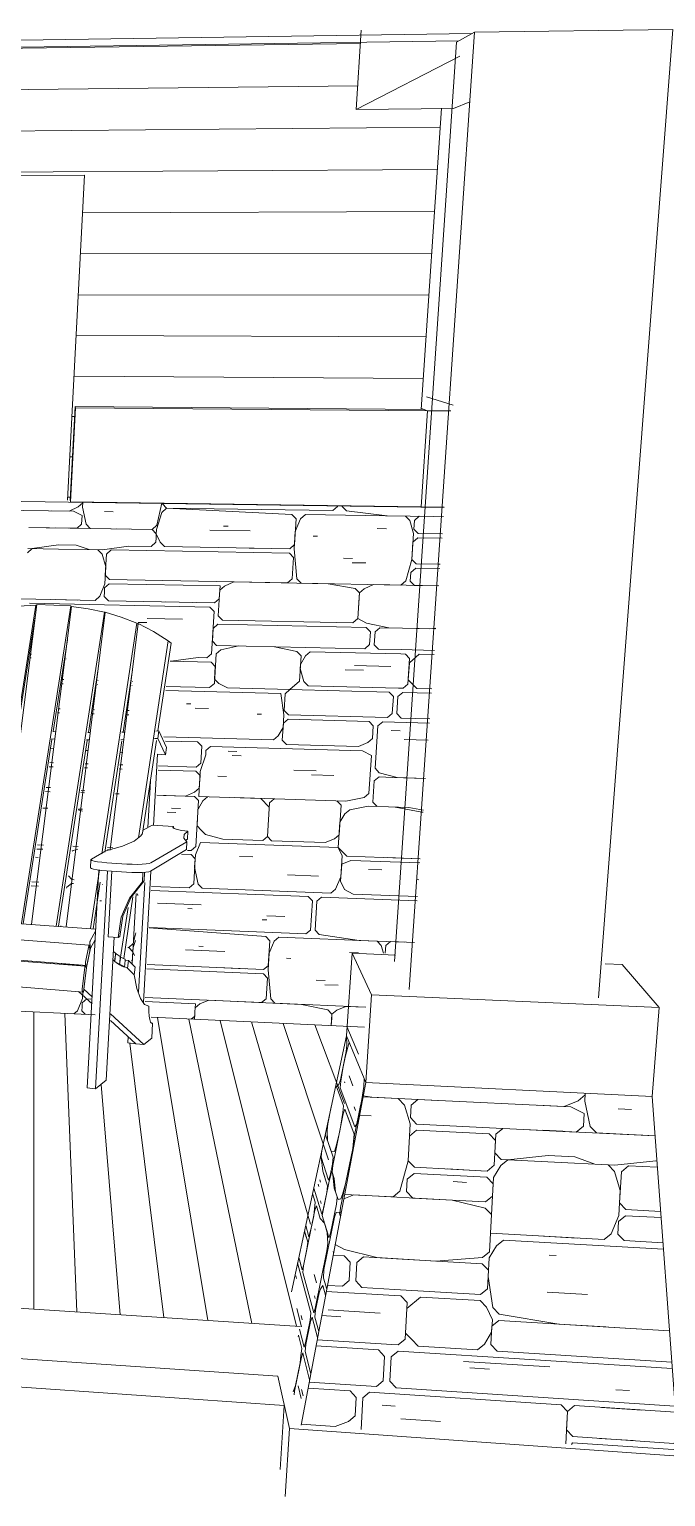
# Model space of a CAD drawing. Header units: inches. Extents: x 490.8 to 498.2, y -67.1 to -6.9.
# Drawn here: x 491.7914 to 491.9777, y -7.7106 to -7.2807 of the extents above; entities that cross this region are included whole.
import ezdxf

# ---------------------------------------------------------------- set-up
doc = ezdxf.new("R2010")
doc.units = ezdxf.units.IN
doc.header["$MEASUREMENT"] = 0
for name, color, linetype, lineweight in [('A-FLOR', 192, 'Continuous', 13), ('A-FLOR-PATT', 8, 'Continuous', 13), ('A-GLAZ', 151, 'Continuous', 13), ('A-WALL', 113, 'Continuous', 13), ('A-WALL-PATT', 111, 'Continuous', 13), ('I-FURN', 30, 'Continuous', 9), ('L-SITE-WALL', 31, 'Continuous', 13), ('Q-CASE', 31, 'Continuous', 9), ('S-FNDN', 32, 'Continuous', 13)]:
    doc.layers.add(name, color=color, linetype=linetype, lineweight=lineweight)

# ---------------------------------------------------------------- blocks, each defined once
blk = doc.blocks.new('FP_3-Entry')
at = {"layer": 'A-WALL-PATT', "lineweight": 9}
for p, q in [((491.80305, -7.42184), (491.80569, -7.42064)), ((491.80704, -7.41941), (491.80569, -7.42064)), ((491.80705, -7.41924), (491.80698, -7.42066)), ((491.80698, -7.42066), (491.808, -7.42565)), ((491.80705, -7.41924), (491.80704, -7.41941)), ((491.83018, -7.41957), (491.82871, -7.42597)), ((491.83036, -7.41974), (491.83037, -7.41957)), ((491.83159, -7.42101), (491.83036, -7.41974)), ((491.88168, -7.42048), (491.88027, -7.42172)), ((491.88169, -7.4203), (491.88168, -7.42048)), ((491.88302, -7.42032), (491.88301, -7.42049)), ((491.88301, -7.42049), (491.88426, -7.42178)), ((491.77492, -7.42143), (491.80434, -7.42186)), ((491.79791, -7.42177), (491.80305, -7.42184)), ((491.80434, -7.42186), (491.80685, -7.42314)), ((491.80685, -7.42314), (491.80671, -7.42563)), ((491.81336, -7.422), (491.81595, -7.42203)), ((491.83022, -7.42225), (491.82864, -7.42722)), ((491.83022, -7.42225), (491.83159, -7.42101)), ((491.83159, -7.42101), (491.88027, -7.42172)), ((491.86826, -7.42281), (491.83159, -7.42101)), ((491.86826, -7.42281), (491.8695, -7.42409)), ((491.86904, -7.43164), (491.8695, -7.42409)), ((491.87083, -7.42411), (491.86927, -7.42786)), ((491.87083, -7.42411), (491.87223, -7.42287)), ((491.90155, -7.4233), (491.87223, -7.42287)), ((491.88426, -7.42178), (491.89619, -7.42322)), ((491.89619, -7.42322), (491.90961, -7.42342)), ((491.90155, -7.4233), (491.90281, -7.42459)), ((491.90389, -7.42841), (491.90281, -7.42459)), ((491.90398, -7.42715), (491.90415, -7.42461)), ((491.90415, -7.42461), (491.90558, -7.42336)), ((491.90558, -7.42336), (491.91269, -7.42346)), ((491.82734, -7.4272), (491.79125, -7.42663)), ((491.80536, -7.42685), (491.79637, -7.42671)), ((491.79894, -7.42675), (491.80279, -7.42681)), ((491.80671, -7.42563), (491.80536, -7.42685)), ((491.808, -7.42565), (491.80922, -7.42691)), ((491.80922, -7.42691), (491.82734, -7.4272)), ((491.81697, -7.42704), (491.82085, -7.4271)), ((491.82734, -7.4272), (491.82871, -7.42597)), ((491.82857, -7.42847), (491.82734, -7.4272)), ((491.8285, -7.42972), (491.82857, -7.42847)), ((491.82864, -7.42722), (491.82857, -7.42847)), ((491.82857, -7.42847), (491.82973, -7.43098)), ((491.84428, -7.42747), (491.85609, -7.42766)), ((491.84828, -7.42628), (491.8496, -7.4263)), ((491.86927, -7.42786), (491.86896, -7.43289)), ((491.87448, -7.42921), (491.87581, -7.42923)), ((491.89327, -7.42698), (491.89594, -7.42702)), ((491.90338, -7.43601), (491.90389, -7.42841)), ((491.90398, -7.42715), (491.90523, -7.42843)), ((491.90523, -7.42843), (491.91234, -7.42855)), ((491.79088, -7.43405), (491.79222, -7.43284)), ((491.79094, -7.43281), (491.7999, -7.43297)), ((491.79222, -7.43284), (491.79996, -7.43173)), ((491.81276, -7.43319), (491.7999, -7.43297)), ((491.79996, -7.43173), (491.8051, -7.43182)), ((491.8051, -7.43182), (491.80889, -7.43312)), ((491.80889, -7.43312), (491.81147, -7.43317)), ((491.81147, -7.43317), (491.81269, -7.43443)), ((491.82058, -7.43208), (491.81276, -7.43319)), ((491.81398, -7.43445), (491.81534, -7.43323)), ((491.81534, -7.43323), (491.86756, -7.43413)), ((491.82706, -7.43219), (491.82058, -7.43208)), ((491.82843, -7.43096), (491.82706, -7.43219)), ((491.8285, -7.42972), (491.82843, -7.43096)), ((491.82973, -7.43098), (491.83096, -7.43225)), ((491.83096, -7.43225), (491.86764, -7.43287)), ((491.85578, -7.43267), (491.86236, -7.43278)), ((491.86904, -7.43164), (491.86764, -7.43287)), ((491.86896, -7.43289), (491.86973, -7.4417)), ((491.90372, -7.43095), (491.90338, -7.43601)), ((491.90372, -7.43095), (491.90515, -7.4297)), ((491.91225, -7.42982), (491.90515, -7.4297)), ((491.81269, -7.43443), (491.81378, -7.43817)), ((491.81398, -7.43445), (491.81365, -7.44065)), ((491.86756, -7.43413), (491.8688, -7.43541)), ((491.86841, -7.44168), (491.8688, -7.43541)), ((491.88337, -7.43566), (491.88603, -7.43571)), ((491.88595, -7.43697), (491.88994, -7.43704)), ((491.90162, -7.4423), (491.90338, -7.43601)), ((491.90338, -7.43601), (491.90464, -7.4373)), ((491.90464, -7.4373), (491.91173, -7.43742)), ((491.91135, -7.43742), (491.91173, -7.43742)), ((491.81378, -7.43817), (491.81352, -7.44313)), ((491.81365, -7.44065), (491.81487, -7.44192)), ((491.81487, -7.44192), (491.86702, -7.44291)), ((491.86841, -7.44168), (491.86702, -7.44291)), ((491.86973, -7.4417), (491.87097, -7.44298)), ((491.90313, -7.4398), (491.90296, -7.44233)), ((491.90313, -7.4398), (491.90455, -7.43856)), ((491.90455, -7.43856), (491.91165, -7.43869)), ((491.81352, -7.44313), (491.81203, -7.44682)), ((491.81338, -7.44561), (491.81332, -7.44684)), ((491.81338, -7.44561), (491.81345, -7.44437)), ((491.81345, -7.44437), (491.8148, -7.44315)), ((491.8148, -7.44315), (491.84725, -7.44378)), ((491.84711, -7.44627), (491.84674, -7.4525)), ((491.84703, -7.44752), (491.84711, -7.44627)), ((491.84725, -7.44378), (491.84711, -7.44627)), ((491.84711, -7.44627), (491.84718, -7.44503)), ((491.84718, -7.44503), (491.84856, -7.44381)), ((491.84856, -7.44381), (491.85125, -7.44261)), ((491.85125, -7.44261), (491.87891, -7.44313)), ((491.87097, -7.44298), (491.9002, -7.44354)), ((491.87891, -7.44313), (491.88679, -7.44454)), ((491.88679, -7.44454), (491.88804, -7.44583)), ((491.88804, -7.44583), (491.88755, -7.45336)), ((491.88804, -7.44583), (491.88796, -7.44708)), ((491.88945, -7.44459), (491.88804, -7.44583)), ((491.88945, -7.44459), (491.89219, -7.44339)), ((491.89219, -7.44339), (491.9113, -7.44375)), ((491.90162, -7.4423), (491.9002, -7.44354)), ((491.90296, -7.44233), (491.90421, -7.44361)), ((491.90421, -7.44361), (491.9113, -7.44375)), ((491.78892, -7.44758), (491.81068, -7.44803)), ((491.84428, -7.44996), (491.7914, -7.44887)), ((491.79913, -7.44779), (491.80554, -7.44792)), ((491.81068, -7.44803), (491.81203, -7.44682)), ((491.81332, -7.44684), (491.81454, -7.4481)), ((491.81454, -7.4481), (491.84565, -7.44874)), ((491.83134, -7.44845), (491.83914, -7.4486)), ((491.84428, -7.44996), (491.84551, -7.45123)), ((491.84703, -7.44752), (491.84565, -7.44874)), ((491.88755, -7.45336), (491.88796, -7.44708)), ((491.82323, -7.45448), (491.82581, -7.45453)), ((491.82588, -7.4533), (491.83625, -7.45352)), ((491.84551, -7.45123), (491.84478, -7.46364)), ((491.84659, -7.45498), (491.84522, -7.4562)), ((491.84659, -7.45498), (491.89004, -7.45592)), ((491.84674, -7.4525), (491.84797, -7.45377)), ((491.84797, -7.45377), (491.88614, -7.45458)), ((491.88614, -7.45458), (491.88755, -7.45336)), ((491.88755, -7.45336), (491.89012, -7.45467)), ((491.89012, -7.45467), (491.89669, -7.45607)), ((491.84522, -7.4562), (491.845, -7.45992)), ((491.89004, -7.45592), (491.89129, -7.45721)), ((491.89129, -7.45721), (491.89104, -7.46097)), ((491.89262, -7.45724), (491.89237, -7.461)), ((491.89262, -7.45724), (491.89403, -7.45601)), ((491.89403, -7.45601), (491.90069, -7.45615)), ((491.89669, -7.45607), (491.90871, -7.45633)), ((491.91044, -7.45637), (491.90069, -7.45615)), ((491.90871, -7.45633), (491.91045, -7.45613)), ((491.79174, -7.46374), (491.79207, -7.46378)), ((491.8434, -7.46485), (491.84478, -7.46364)), ((491.845, -7.45992), (491.84623, -7.46119)), ((491.84608, -7.46367), (491.84557, -7.47234)), ((491.84608, -7.46367), (491.84746, -7.46246)), ((491.88963, -7.46219), (491.84623, -7.46119)), ((491.84746, -7.46246), (491.85275, -7.46134)), ((491.86323, -7.46158), (491.86973, -7.46298)), ((491.86973, -7.46298), (491.87096, -7.46426)), ((491.87228, -7.46429), (491.87368, -7.46307)), ((491.87368, -7.46307), (491.90019, -7.46369)), ((491.88963, -7.46219), (491.89104, -7.46097)), ((491.89237, -7.461), (491.89362, -7.46228)), ((491.89362, -7.46228), (491.90027, -7.46243)), ((491.90152, -7.46372), (491.90019, -7.46369)), ((491.90027, -7.46243), (491.91001, -7.46266)), ((491.90152, -7.46372), (491.90277, -7.465)), ((491.79157, -7.46484), (491.79194, -7.46485)), ((491.80204, -7.4651), (491.80221, -7.4651)), ((491.80207, -7.4651), (491.80221, -7.4651)), ((491.80207, -7.4651), (491.80221, -7.4651)), ((491.83259, -7.46583), (491.83295, -7.46584)), ((491.83259, -7.46583), (491.84463, -7.46612)), ((491.83295, -7.46584), (491.8408, -7.46479)), ((491.8408, -7.46479), (491.8434, -7.46485)), ((491.84463, -7.46612), (491.84586, -7.46739)), ((491.84586, -7.46739), (491.84564, -7.4711)), ((491.8705, -7.47172), (491.87096, -7.46426)), ((491.87081, -7.46675), (491.87073, -7.46799)), ((491.87073, -7.46799), (491.87181, -7.47176)), ((491.87228, -7.46429), (491.87081, -7.46675)), ((491.88665, -7.46713), (491.89727, -7.46738)), ((491.90277, -7.465), (491.90227, -7.47252)), ((491.90235, -7.47127), (491.90269, -7.46626)), ((491.90269, -7.46626), (491.90553, -7.46381)), ((491.90992, -7.46391), (491.90553, -7.46381)), ((491.80111, -7.47121), (491.80146, -7.47122)), ((491.81144, -7.47147), (491.81154, -7.47148)), ((491.82156, -7.47173), (491.82167, -7.47173)), ((491.84557, -7.47234), (491.8442, -7.47354)), ((491.84564, -7.4711), (491.84687, -7.47237)), ((491.84687, -7.47237), (491.8494, -7.47367)), ((491.8705, -7.47172), (491.86771, -7.47414)), ((491.87181, -7.47176), (491.87305, -7.47303)), ((491.88392, -7.46831), (491.88922, -7.46844)), ((491.9036, -7.47255), (491.90235, -7.47127)), ((491.80092, -7.47243), (491.80131, -7.47244)), ((491.81125, -7.4727), (491.81139, -7.4727)), ((491.82138, -7.47296), (491.82152, -7.47296)), ((491.83133, -7.47445), (491.86501, -7.47532)), ((491.83151, -7.47322), (491.8442, -7.47354)), ((491.8494, -7.47367), (491.86771, -7.47414)), ((491.86501, -7.47532), (491.86594, -7.48155)), ((491.86632, -7.47535), (491.86602, -7.48031)), ((491.86632, -7.47535), (491.86771, -7.47414)), ((491.86771, -7.47414), (491.89677, -7.47489)), ((491.87305, -7.47303), (491.89952, -7.4737)), ((491.89802, -7.47617), (491.89677, -7.47489)), ((491.89769, -7.48116), (491.89802, -7.47617)), ((491.89935, -7.4762), (491.89902, -7.4812)), ((491.90077, -7.47499), (491.89935, -7.4762)), ((491.90085, -7.47374), (491.89952, -7.4737)), ((491.90077, -7.47499), (491.90915, -7.4752)), ((491.90227, -7.47252), (491.90085, -7.47374)), ((491.9036, -7.47255), (491.90485, -7.47384)), ((491.90485, -7.47384), (491.90924, -7.47395)), ((491.79962, -7.48097), (491.80026, -7.48099)), ((491.80041, -7.47977), (491.79981, -7.47975)), ((491.8105, -7.48004), (491.81015, -7.48003)), ((491.82064, -7.48032), (491.82029, -7.48031)), ((491.83742, -7.47831), (491.83872, -7.47834)), ((491.83994, -7.47961), (491.84384, -7.47971)), ((491.86602, -7.48031), (491.86725, -7.48158)), ((491.80997, -7.48125), (491.81036, -7.48126)), ((491.81018, -7.48126), (491.81036, -7.48126)), ((491.82011, -7.48153), (491.82049, -7.48154)), ((491.85809, -7.48134), (491.8594, -7.48137)), ((491.86571, -7.48526), (491.86425, -7.4877)), ((491.86579, -7.48402), (491.86548, -7.48897)), ((491.86594, -7.48155), (491.86571, -7.48526)), ((491.86579, -7.48402), (491.86717, -7.48282)), ((491.89089, -7.48347), (491.86717, -7.48282)), ((491.86725, -7.48158), (491.89628, -7.48237)), ((491.89213, -7.48475), (491.89089, -7.48347)), ((491.89189, -7.48848), (491.89213, -7.48475)), ((491.89346, -7.48479), (491.89264, -7.49721)), ((491.89346, -7.48479), (491.89487, -7.48358)), ((491.89487, -7.48358), (491.90855, -7.48396)), ((491.89628, -7.48237), (491.89769, -7.48116)), ((491.89902, -7.4812), (491.90026, -7.48248)), ((491.90864, -7.48271), (491.90026, -7.48248)), ((491.83075, -7.48797), (491.86286, -7.4889)), ((491.83129, -7.48922), (491.84066, -7.48949)), ((491.84066, -7.48949), (491.84189, -7.49076)), ((491.86425, -7.4877), (491.86286, -7.4889)), ((491.86671, -7.49025), (491.86548, -7.48897)), ((491.89048, -7.48969), (491.89189, -7.48848)), ((491.89735, -7.48615), (491.90001, -7.48622)), ((491.90117, -7.48875), (491.90821, -7.48895)), ((491.84146, -7.49812), (491.84304, -7.49325)), ((491.84189, -7.49076), (491.8416, -7.49567)), ((491.84304, -7.49325), (491.84311, -7.49202)), ((491.84448, -7.49083), (491.84311, -7.49202)), ((491.889, -7.49213), (491.84448, -7.49083)), ((491.8496, -7.49222), (491.8522, -7.49229)), ((491.85083, -7.49348), (491.85343, -7.49356)), ((491.88776, -7.49086), (491.86671, -7.49025)), ((491.88776, -7.49086), (491.89048, -7.48969)), ((491.889, -7.49213), (491.89156, -7.49345)), ((491.89082, -7.50461), (491.89156, -7.49345)), ((491.79722, -7.49676), (491.79833, -7.49679)), ((491.79741, -7.49555), (491.79848, -7.49558)), ((491.80759, -7.49708), (491.80844, -7.49711)), ((491.80859, -7.49589), (491.80777, -7.49586)), ((491.81775, -7.49739), (491.81859, -7.49742)), ((491.81874, -7.4962), (491.81793, -7.49617)), ((491.82911, -7.49774), (491.84016, -7.49808)), ((491.84024, -7.49686), (491.82918, -7.49652)), ((491.84016, -7.49808), (491.84139, -7.49935)), ((491.8416, -7.49567), (491.84024, -7.49686)), ((491.84103, -7.50547), (491.84146, -7.49812)), ((491.86887, -7.49773), (491.87542, -7.49793)), ((491.89264, -7.49721), (491.89388, -7.4985)), ((491.84117, -7.50302), (491.84139, -7.49935)), ((491.84657, -7.49951), (491.84916, -7.49959)), ((491.87403, -7.49913), (491.8806, -7.49933)), ((491.89239, -7.50093), (491.89198, -7.50712)), ((491.89239, -7.50093), (491.8938, -7.49973)), ((491.89777, -7.49986), (491.8938, -7.49973)), ((491.89909, -7.4999), (491.89388, -7.4985)), ((491.90744, -7.50016), (491.89777, -7.49986)), ((491.90744, -7.50016), (491.89909, -7.4999)), ((491.79745, -7.50406), (491.79612, -7.50402)), ((491.79759, -7.50285), (491.7963, -7.50281)), ((491.7963, -7.50281), (491.79759, -7.50285)), ((491.80756, -7.50439), (491.8065, -7.50435)), ((491.8066, -7.50369), (491.80763, -7.50386)), ((491.81772, -7.50472), (491.81667, -7.50468)), ((491.83974, -7.50543), (491.8287, -7.50507)), ((491.83071, -7.50514), (491.83715, -7.50535)), ((491.83715, -7.50535), (491.83981, -7.50421)), ((491.83974, -7.50543), (491.84096, -7.50669)), ((491.84117, -7.50302), (491.83981, -7.50421)), ((491.84096, -7.50669), (491.84017, -7.52012)), ((491.84225, -7.50674), (491.84081, -7.50914)), ((491.85919, -7.50606), (491.84103, -7.50547)), ((491.84225, -7.50674), (491.84361, -7.50556)), ((491.85139, -7.50581), (491.88407, -7.50686)), ((491.86165, -7.5086), (491.85919, -7.50606)), ((491.86172, -7.50737), (491.8631, -7.50619)), ((491.88144, -7.50678), (491.88267, -7.50806)), ((491.88407, -7.50686), (491.88942, -7.5058)), ((491.88942, -7.5058), (491.89082, -7.50461)), ((491.79539, -7.50885), (491.79686, -7.5089)), ((491.79539, -7.50885), (491.79686, -7.5089)), ((491.80574, -7.50941), (491.80692, -7.50973)), ((491.80577, -7.50919), (491.80698, -7.50923)), ((491.83172, -7.51006), (491.83429, -7.51015)), ((491.83307, -7.50888), (491.83565, -7.50897)), ((491.86172, -7.50737), (491.86112, -7.51718)), ((491.88267, -7.50806), (491.88212, -7.51668)), ((491.88383, -7.51057), (491.88236, -7.51299)), ((491.88523, -7.50938), (491.88383, -7.51057)), ((491.89058, -7.50831), (491.88523, -7.50938)), ((491.90249, -7.5087), (491.89058, -7.50831)), ((491.89198, -7.50712), (491.89322, -7.5084)), ((491.89851, -7.50857), (491.90638, -7.51007)), ((491.90249, -7.5087), (491.9068, -7.50952)), ((491.90638, -7.51007), (491.90676, -7.51008)), ((491.84067, -7.51158), (491.84053, -7.51403)), ((491.84053, -7.51403), (491.84175, -7.51529)), ((491.84175, -7.51529), (491.84297, -7.51656)), ((491.88236, -7.51299), (491.88188, -7.52037)), ((491.84153, -7.51895), (491.84003, -7.52256)), ((491.84153, -7.51895), (491.88188, -7.52037)), ((491.84807, -7.51796), (491.84297, -7.51656)), ((491.85974, -7.51836), (491.84807, -7.51796)), ((491.86112, -7.51718), (491.85974, -7.51836)), ((491.86112, -7.51718), (491.86234, -7.51846)), ((491.87802, -7.519), (491.86234, -7.51846)), ((491.88072, -7.51787), (491.87802, -7.519)), ((491.88072, -7.51787), (491.88212, -7.51668)), ((491.79319, -7.52329), (491.79395, -7.52331)), ((491.79356, -7.52088), (491.79538, -7.52095)), ((491.79374, -7.51968), (491.79553, -7.51975)), ((491.80392, -7.52152), (491.80421, -7.52127)), ((491.80414, -7.52005), (491.80567, -7.52011)), ((491.80557, -7.52089), (491.80421, -7.52127)), ((491.81511, -7.52122), (491.81424, -7.52098)), ((491.81433, -7.52042), (491.81584, -7.52047)), ((491.83874, -7.52251), (491.83591, -7.52241)), ((491.83776, -7.52126), (491.83881, -7.52129)), ((491.83874, -7.52251), (491.83996, -7.52377)), ((491.83881, -7.52129), (491.84017, -7.52012)), ((491.83953, -7.53107), (491.83996, -7.52377)), ((491.84003, -7.52256), (491.83981, -7.52621)), ((491.85295, -7.52302), (491.85684, -7.52316)), ((491.88188, -7.52037), (491.88434, -7.52292)), ((491.88188, -7.52037), (491.88303, -7.52287)), ((491.88303, -7.52287), (491.88263, -7.52901)), ((491.88434, -7.52292), (491.90583, -7.52369)), ((491.90583, -7.52369), (491.89619, -7.52334)), ((491.83981, -7.52621), (491.84082, -7.53112)), ((491.88287, -7.52533), (491.88255, -7.53024)), ((491.88558, -7.5242), (491.88287, -7.52533)), ((491.88558, -7.5242), (491.90575, -7.52492)), ((491.89068, -7.52685), (491.89463, -7.52699)), ((491.79191, -7.53168), (491.79406, -7.53176)), ((491.7921, -7.53048), (491.79421, -7.53056)), ((491.80237, -7.53208), (491.80228, -7.53238)), ((491.80237, -7.53208), (491.8037, -7.53092)), ((491.80283, -7.52875), (491.80376, -7.52972)), ((491.80436, -7.53095), (491.8037, -7.53092)), ((491.80376, -7.52972), (491.80448, -7.52992)), ((491.81272, -7.53126), (491.81279, -7.53127)), ((491.81279, -7.53127), (491.81272, -7.53126)), ((491.82718, -7.53181), (491.83817, -7.53223)), ((491.83817, -7.53223), (491.83953, -7.53107)), ((491.84203, -7.53238), (491.84082, -7.53112)), ((491.84203, -7.53238), (491.87969, -7.53381)), ((491.86695, -7.52843), (491.87608, -7.52877)), ((491.88263, -7.52901), (491.88108, -7.53264)), ((491.88255, -7.53024), (491.8837, -7.53274)), ((491.90503, -7.52984), (491.90541, -7.52985)), ((491.812, -7.53607), (491.81252, -7.53609)), ((491.82306, -7.53404), (491.82319, -7.53446)), ((491.82711, -7.53302), (491.87308, -7.53479)), ((491.82891, -7.53673), (491.84175, -7.53723)), ((491.87308, -7.53479), (491.87431, -7.53606)), ((491.87431, -7.53606), (491.87376, -7.5446)), ((491.87561, -7.53611), (491.87507, -7.54465)), ((491.877, -7.53494), (491.87561, -7.53611)), ((491.877, -7.53494), (491.90499, -7.53601)), ((491.88108, -7.53264), (491.87969, -7.53381)), ((491.8837, -7.53274), (491.88625, -7.53406)), ((491.88625, -7.53406), (491.90508, -7.53478)), ((491.83782, -7.53829), (491.8391, -7.53835)), ((491.86099, -7.54043), (491.86618, -7.54063)), ((491.80064, -7.54336), (491.80066, -7.54346)), ((491.82257, -7.54541), (491.82184, -7.54854)), ((491.86061, -7.5465), (491.82649, -7.54396)), ((491.8265, -7.5439), (491.87238, -7.54576)), ((491.85961, -7.54159), (491.86091, -7.54164)), ((491.87376, -7.5446), (491.87238, -7.54576)), ((491.87507, -7.54465), (491.87629, -7.54592)), ((491.8205, -7.54969), (491.82028, -7.54968)), ((491.82028, -7.54968), (491.8205, -7.54969)), ((491.8205, -7.54969), (491.82184, -7.54854)), ((491.82171, -7.55094), (491.8205, -7.54969)), ((491.82177, -7.54974), (491.82171, -7.55094)), ((491.82245, -7.54767), (491.82177, -7.54974)), ((491.84103, -7.54934), (491.84232, -7.54939)), ((491.86061, -7.5465), (491.86183, -7.54777)), ((491.86138, -7.55505), (491.86183, -7.54777)), ((491.86313, -7.54782), (491.86161, -7.55141)), ((491.86313, -7.54782), (491.8645, -7.54666)), ((491.89324, -7.54784), (491.8645, -7.54666)), ((491.87629, -7.54592), (491.88799, -7.54762)), ((491.88799, -7.54762), (491.90113, -7.54816)), ((491.89324, -7.54784), (491.89447, -7.54911)), ((491.89511, -7.55134), (491.89447, -7.54911)), ((491.89564, -7.55136), (491.89578, -7.54917)), ((491.89578, -7.54917), (491.89718, -7.548)), ((491.89718, -7.548), (491.90415, -7.54828)), ((491.82157, -7.55335), (491.82131, -7.55357)), ((491.82164, -7.55215), (491.82157, -7.55335)), ((491.82164, -7.55215), (491.82171, -7.55094)), ((491.82171, -7.55094), (491.8222, -7.55202)), ((491.83711, -7.55038), (491.84868, -7.55087)), ((491.86161, -7.55141), (491.8613, -7.55626)), ((491.86672, -7.55284), (491.86802, -7.5529)), ((491.88513, -7.55118), (491.88774, -7.55128)), ((491.82581, -7.55594), (491.85994, -7.55741)), ((491.82588, -7.55474), (491.86001, -7.5562)), ((491.84839, -7.55571), (491.85484, -7.55598)), ((491.85994, -7.55741), (491.86115, -7.55868)), ((491.86138, -7.55505), (491.86001, -7.5562)), ((491.8613, -7.55626), (491.86207, -7.56478)), ((491.80707, -7.56261), (491.80696, -7.56471)), ((491.86078, -7.56473), (491.86115, -7.55868)), ((491.87543, -7.5593), (491.87804, -7.55941)), ((491.87796, -7.56063), (491.88187, -7.5608)), ((491.80696, -7.56471), (491.80551, -7.56824)), ((491.80683, -7.5671), (491.8069, -7.56591)), ((491.8069, -7.56591), (491.80822, -7.56477)), ((491.80822, -7.56477), (491.80942, -7.56483)), ((491.82527, -7.56554), (491.84004, -7.56621)), ((491.82534, -7.56434), (491.85941, -7.56588)), ((491.84004, -7.56621), (491.8399, -7.56861)), ((491.83997, -7.56741), (491.84132, -7.56627)), ((491.84132, -7.56627), (491.84396, -7.56518)), ((491.84396, -7.56518), (491.87107, -7.5664)), ((491.86078, -7.56473), (491.85941, -7.56588)), ((491.86207, -7.56478), (491.86329, -7.56605)), ((491.86329, -7.56605), (491.88997, -7.56725)), ((491.87107, -7.5664), (491.87879, -7.56796)), ((491.80446, -7.56913), (491.80551, -7.56824)), ((491.80683, -7.5671), (491.80677, -7.56829)), ((491.80677, -7.56829), (491.80771, -7.56928)), ((491.83983, -7.56981), (491.83876, -7.57072)), ((491.8399, -7.56861), (491.83977, -7.57076)), ((491.83983, -7.56981), (491.8399, -7.56861)), ((491.8399, -7.56861), (491.83997, -7.56741)), ((491.87879, -7.56796), (491.88002, -7.56923)), ((491.88002, -7.56923), (491.8798, -7.57261)), ((491.8798, -7.57261), (491.87994, -7.57045)), ((491.88002, -7.56923), (491.87994, -7.57045)), ((491.8814, -7.56808), (491.88002, -7.56923)), ((491.8814, -7.56808), (491.88409, -7.56699)), ((491.88409, -7.56699), (491.88997, -7.56725))]:
    blk.add_line(p, q, dxfattribs=at)
blk = doc.blocks.new('FP_7-Entry')
at = {"layer": 'A-WALL-PATT', "lineweight": 9}
for p, q in [((491.88385, -7.58189), (491.88464, -7.57888)), ((491.88418, -7.58024), (491.8844, -7.57827)), ((491.8844, -7.57827), (491.88426, -7.57583)), ((491.88464, -7.57888), (491.8851, -7.57752)), ((491.88251, -7.58852), (491.88418, -7.58024)), ((491.88318, -7.58521), (491.88385, -7.58189)), ((491.88263, -7.58884), (491.88318, -7.58521)), ((491.88616, -7.59029), (491.88501, -7.58736)), ((491.88934, -7.59048), (491.88942, -7.58806)), ((491.88125, -7.59022), (491.88099, -7.59099)), ((491.88119, -7.59006), (491.88137, -7.59054)), ((491.88137, -7.59054), (491.88125, -7.59022)), ((491.88343, -7.59609), (491.88125, -7.59022)), ((491.88137, -7.59054), (491.88206, -7.58985)), ((491.88251, -7.58852), (491.88206, -7.58985)), ((491.88242, -7.59081), (491.88263, -7.58884)), ((491.88674, -7.6023), (491.88242, -7.59081)), ((491.88383, -7.58942), (491.88371, -7.5891)), ((491.88842, -7.59605), (491.88935, -7.59224)), ((491.88877, -7.5943), (491.88934, -7.59047)), ((491.87983, -7.59638), (491.87882, -7.60136)), ((491.88322, -7.59811), (491.88343, -7.59609)), ((491.88691, -7.59744), (491.88651, -7.59641)), ((491.88665, -7.60475), (491.88842, -7.59605)), ((491.88736, -7.60127), (491.88877, -7.5943)), ((491.87861, -7.60332), (491.87882, -7.60136)), ((491.88029, -7.61356), (491.88334, -7.59845)), ((491.88266, -7.60181), (491.88322, -7.59811)), ((491.88334, -7.59845), (491.88381, -7.5971)), ((491.88652, -7.60439), (491.88381, -7.5971)), ((491.88381, -7.5971), (491.88534, -7.60121)), ((491.88674, -7.6023), (491.88736, -7.60127)), ((491.87785, -7.60554), (491.87817, -7.60462)), ((491.88038, -7.61118), (491.87817, -7.60462)), ((491.87874, -7.60631), (491.87861, -7.60332)), ((491.88118, -7.60818), (491.88232, -7.60349)), ((491.88232, -7.60349), (491.88266, -7.60181)), ((491.88608, -7.60858), (491.88652, -7.60439)), ((491.88608, -7.60858), (491.88665, -7.60475)), ((491.87685, -7.61113), (491.87707, -7.60917)), ((491.87979, -7.60942), (491.87874, -7.60631)), ((491.88072, -7.6095), (491.87979, -7.60942)), ((491.88118, -7.60818), (491.88072, -7.6095)), ((491.88396, -7.61899), (491.88608, -7.60858)), ((491.8862, -7.60893), (491.88608, -7.60858)), ((491.87685, -7.61113), (491.87673, -7.61075)), ((491.87685, -7.61113), (491.87903, -7.61785)), ((491.87731, -7.61521), (491.87685, -7.61114)), ((491.87949, -7.61654), (491.88017, -7.6132)), ((491.88007, -7.61559), (491.88029, -7.61356)), ((491.88017, -7.6132), (491.88038, -7.61118)), ((491.88256, -7.6259), (491.88502, -7.61379)), ((491.8855, -7.61243), (491.88502, -7.61379)), ((491.8855, -7.61243), (491.88556, -7.61234)), ((491.87665, -7.61849), (491.87643, -7.61778)), ((491.87915, -7.61821), (491.87713, -7.62821)), ((491.87731, -7.61521), (491.87823, -7.61807)), ((491.87788, -7.61699), (491.87731, -7.61521)), ((491.8787, -7.61952), (491.87823, -7.61807)), ((491.87949, -7.61654), (491.87903, -7.61785)), ((491.87995, -7.61523), (491.87915, -7.61821)), ((491.88031, -7.61632), (491.87995, -7.61523)), ((491.88067, -7.61741), (491.88007, -7.61559)), ((491.88069, -7.62021), (491.88031, -7.61632)), ((491.88106, -7.62133), (491.88067, -7.61741)), ((491.87435, -7.62179), (491.87511, -7.62431)), ((491.87701, -7.62784), (491.87469, -7.62021)), ((491.87621, -7.61977), (491.87598, -7.61905)), ((491.87848, -7.62155), (491.87747, -7.62655)), ((491.87848, -7.62155), (491.8787, -7.61952)), ((491.88069, -7.62021), (491.8818, -7.6236)), ((491.88133, -7.62493), (491.88155, -7.62284)), ((491.88266, -7.62341), (491.88313, -7.62207)), ((491.88313, -7.62207), (491.88396, -7.61899)), ((491.87171, -7.64296), (491.875, -7.62667)), ((491.87511, -7.62431), (491.87467, -7.6283)), ((491.875, -7.62667), (491.87544, -7.6254)), ((491.87656, -7.62912), (491.87544, -7.6254)), ((491.87689, -7.62469), (491.87666, -7.62395)), ((491.87747, -7.62655), (491.87701, -7.62784)), ((491.8796, -7.63346), (491.88133, -7.62493)), ((491.8818, -7.6236), (491.88266, -7.62341)), ((491.88234, -7.62802), (491.88256, -7.6259)), ((491.87325, -7.63445), (491.87232, -7.63119)), ((491.87467, -7.6283), (491.87401, -7.63157)), ((491.87656, -7.62912), (491.87783, -7.63049)), ((491.87713, -7.62821), (491.87877, -7.63359)), ((491.88076, -7.62873), (491.87765, -7.64407)), ((491.87783, -7.63049), (491.87865, -7.6332)), ((491.88123, -7.62741), (491.88076, -7.62873)), ((491.88208, -7.62724), (491.88123, -7.62741)), ((491.8825, -7.62853), (491.88208, -7.62724)), ((491.87249, -7.63456), (491.87198, -7.63275)), ((491.87198, -7.63275), (491.87292, -7.63607)), ((491.87401, -7.63157), (491.87325, -7.63445)), ((491.87511, -7.63256), (491.875, -7.63218)), ((491.87865, -7.6332), (491.87879, -7.63647)), ((491.87877, -7.63359), (491.87913, -7.63477)), ((491.8796, -7.63346), (491.87913, -7.63477)), ((491.8727, -7.63808), (491.87171, -7.64296)), ((491.87292, -7.63607), (491.8727, -7.63808)), ((491.87512, -7.65552), (491.87856, -7.63857)), ((491.87856, -7.63857), (491.87879, -7.63647)), ((491.88049, -7.6392), (491.88036, -7.63877)), ((491.86996, -7.6421), (491.87387, -7.65678)), ((491.87086, -7.64264), (491.8703, -7.64054)), ((491.87128, -7.64419), (491.8703, -7.64054)), ((491.87171, -7.64296), (491.87128, -7.64419)), ((491.87149, -7.64497), (491.87171, -7.64296)), ((491.87754, -7.6466), (491.87765, -7.64407)), ((491.86968, -7.64669), (491.86948, -7.64592)), ((491.87467, -7.65679), (491.87149, -7.64497)), ((491.87546, -7.64797), (491.87478, -7.64554)), ((491.87754, -7.6466), (491.87848, -7.64985)), ((491.87512, -7.65258), (491.87489, -7.65174)), ((491.87627, -7.65087), (491.87524, -7.65595)), ((491.87673, -7.64958), (491.87627, -7.65087)), ((491.87731, -7.64872), (491.87673, -7.64959)), ((491.87731, -7.64872), (491.87814, -7.65162)), ((491.87109, -7.66089), (491.86973, -7.65552)), ((491.87364, -7.65888), (491.87387, -7.65678)), ((491.87512, -7.65552), (491.87467, -7.65679)), ((491.87524, -7.65595), (491.87501, -7.65807)), ((491.87132, -7.65882), (491.871, -7.65757)), ((491.87229, -7.66559), (491.87364, -7.65888)), ((491.87376, -7.65931), (491.8724, -7.66602)), ((491.87421, -7.65805), (491.87376, -7.65931)), ((491.8758, -7.66402), (491.87421, -7.65805)), ((491.87501, -7.65807), (491.87613, -7.66225)), ((491.87008, -7.6637), (491.87022, -7.66334)), ((491.87117, -7.66719), (491.87022, -7.66334)), ((491.87184, -7.66683), (491.87052, -7.66157)), ((491.87184, -7.66683), (491.87229, -7.66559)), ((491.86903, -7.67971), (491.87105, -7.66973)), ((491.87094, -7.66929), (491.87071, -7.67139)), ((491.87094, -7.66929), (491.87117, -7.66719)), ((491.87105, -7.66973), (491.8715, -7.6685)), ((491.8715, -7.6685), (491.87161, -7.66893)), ((491.87346, -7.6764), (491.87161, -7.66893)), ((491.8724, -7.66602), (491.87217, -7.66814)), ((491.8738, -7.67463), (491.87217, -7.66814)), ((491.87071, -7.67139), (491.86936, -7.67805)), ((491.86936, -7.67805), (491.86869, -7.6799)), ((491.87099, -7.68183), (491.87013, -7.67818)), ((491.86891, -7.68083), (491.86903, -7.67971)), ((491.87156, -7.68107), (491.87112, -7.67923))]:
    blk.add_line(p, q, dxfattribs=at)
blk = doc.blocks.new('FP_8-Entry')
at = {"layer": 'A-WALL-PATT', "lineweight": 9}
for p, q in [((491.95417, -7.59245), (491.95405, -7.59475)), ((491.95417, -7.59245), (491.95415, -7.59292)), ((491.89943, -7.59397), (491.88912, -7.59348)), ((491.88917, -7.59321), (491.89174, -7.5936)), ((491.89174, -7.5936), (491.911, -7.59452)), ((491.89943, -7.59397), (491.90126, -7.59587)), ((491.90289, -7.60138), (491.90126, -7.59587)), ((491.90299, -7.59957), (491.90318, -7.59596)), ((491.90318, -7.59596), (491.90521, -7.59425)), ((491.90521, -7.59425), (491.95001, -7.59638)), ((491.9402, -7.59592), (491.94804, -7.59629)), ((491.94804, -7.59629), (491.95208, -7.59465)), ((491.95001, -7.59638), (491.95384, -7.5984)), ((491.95415, -7.59292), (491.95208, -7.59465)), ((491.95405, -7.59475), (491.95561, -7.60214)), ((491.96381, -7.59704), (491.96777, -7.59723)), ((491.88811, -7.59885), (491.89145, -7.59901)), ((491.90299, -7.59957), (491.90482, -7.60147)), ((491.95384, -7.5984), (491.95364, -7.60205)), ((491.90232, -7.61221), (491.90289, -7.60138)), ((491.9027, -7.60499), (491.90232, -7.61221)), ((491.9027, -7.60499), (491.90473, -7.60328)), ((491.92604, -7.60434), (491.90473, -7.60328)), ((491.90482, -7.60147), (491.93003, -7.60271)), ((491.92604, -7.60434), (491.92789, -7.60625)), ((491.92799, -7.60443), (491.92779, -7.60806)), ((491.93003, -7.60271), (491.92799, -7.60443)), ((491.9746, -7.60491), (491.93003, -7.60271)), ((491.95157, -7.60378), (491.93784, -7.6031)), ((491.94176, -7.60329), (491.94764, -7.60358)), ((491.95364, -7.60205), (491.95157, -7.60378)), ((491.95561, -7.60214), (491.95748, -7.60407)), ((491.95748, -7.60407), (491.9746, -7.60491)), ((491.96934, -7.60465), (491.9746, -7.60491)), ((491.92749, -7.6135), (491.92789, -7.60625)), ((491.92779, -7.60806), (491.92769, -7.60988)), ((491.92769, -7.60988), (491.92954, -7.61179)), ((491.92779, -7.60806), (491.92789, -7.60625)), ((491.89992, -7.62112), (491.90232, -7.61221)), ((491.90232, -7.61221), (491.90415, -7.61411)), ((491.90415, -7.61411), (491.92545, -7.61521)), ((491.92545, -7.61521), (491.92749, -7.6135)), ((491.92944, -7.6136), (491.9273, -7.61713)), ((491.92944, -7.6136), (491.93149, -7.61189)), ((491.92954, -7.61179), (491.94322, -7.61249)), ((491.93149, -7.61189), (491.94332, -7.61067)), ((491.96289, -7.61349), (491.94322, -7.61249)), ((491.94332, -7.61067), (491.95117, -7.61107)), ((491.95117, -7.61107), (491.95697, -7.61319)), ((491.95697, -7.61319), (491.96092, -7.61339)), ((491.96092, -7.61339), (491.96279, -7.61532)), ((491.97488, -7.61227), (491.96289, -7.61349)), ((491.96476, -7.61542), (491.96684, -7.6137)), ((491.96684, -7.6137), (491.97528, -7.61413)), ((491.97515, -7.61228), (491.97488, -7.61227)), ((491.90203, -7.61762), (491.90184, -7.62122)), ((491.90203, -7.61762), (491.90405, -7.61591)), ((491.90405, -7.61591), (491.92535, -7.61703)), ((491.91381, -7.61461), (491.9235, -7.61511)), ((491.91555, -7.61833), (491.91943, -7.61853)), ((491.92535, -7.61703), (491.9272, -7.61894)), ((491.9273, -7.61713), (491.92641, -7.63343)), ((491.96279, -7.61532), (491.96446, -7.6209)), ((491.96476, -7.61542), (491.96425, -7.62455)), ((491.88347, -7.62338), (491.88639, -7.6222)), ((491.88372, -7.62205), (491.8979, -7.62282)), ((491.88639, -7.6222), (491.91526, -7.62375)), ((491.89992, -7.62112), (491.8979, -7.62282)), ((491.90184, -7.62122), (491.90367, -7.62313)), ((491.927, -7.62256), (491.92496, -7.62427)), ((491.927, -7.62256), (491.9272, -7.61894)), ((491.96446, -7.6209), (491.96405, -7.6282)), ((491.90367, -7.62313), (491.92496, -7.62427)), ((491.91526, -7.62375), (491.92486, -7.62608)), ((491.92486, -7.62608), (491.9267, -7.628)), ((491.96425, -7.62455), (491.96612, -7.62648)), ((491.96612, -7.62648), (491.97624, -7.62703)), ((491.92661, -7.62981), (491.92611, -7.63885)), ((491.92661, -7.62981), (491.9267, -7.628)), ((491.96405, -7.6282), (491.96176, -7.63357)), ((491.96384, -7.63185), (491.96394, -7.63003)), ((491.96394, -7.63003), (491.96602, -7.62831)), ((491.96602, -7.62831), (491.97638, -7.62887)), ((491.92641, -7.63343), (491.95969, -7.63528)), ((491.9302, -7.63545), (491.92816, -7.63716)), ((491.97706, -7.63808), (491.9302, -7.63545)), ((491.94201, -7.6343), (491.95182, -7.63484)), ((491.95969, -7.63528), (491.96176, -7.63357)), ((491.96384, -7.63185), (491.96374, -7.63368)), ((491.96374, -7.63368), (491.96561, -7.63561)), ((491.96561, -7.63561), (491.97692, -7.63624)), ((491.88036, -7.63985), (491.88355, -7.64003)), ((491.88094, -7.63678), (491.88364, -7.63824)), ((491.88355, -7.64003), (491.88536, -7.64193)), ((491.88364, -7.63824), (491.89311, -7.64058)), ((491.92611, -7.63885), (491.92407, -7.64055)), ((491.92816, -7.63716), (491.92602, -7.64066)), ((491.94367, -7.63985), (491.94563, -7.63996)), ((491.88536, -7.64193), (491.88508, -7.64731)), ((491.88727, -7.64205), (491.88699, -7.64742)), ((491.88727, -7.64205), (491.88928, -7.64036)), ((491.88928, -7.64036), (491.89887, -7.64091)), ((491.89311, -7.64058), (491.91042, -7.64158)), ((491.92398, -7.64236), (491.89887, -7.64091)), ((491.91042, -7.64158), (491.92407, -7.64055)), ((491.92398, -7.64236), (491.92582, -7.64428)), ((491.92552, -7.6497), (491.92582, -7.64428)), ((491.92602, -7.64066), (491.92572, -7.64609)), ((491.88308, -7.64899), (491.88508, -7.64731)), ((491.88699, -7.64742), (491.88881, -7.64933)), ((491.92572, -7.64609), (491.92717, -7.65524)), ((491.87835, -7.6505), (491.89829, -7.6517)), ((491.88308, -7.64899), (491.87869, -7.64873)), ((491.88881, -7.64933), (491.89839, -7.6499)), ((491.90022, -7.65181), (491.89829, -7.6517)), ((491.89839, -7.6499), (491.92349, -7.65139)), ((491.90022, -7.65181), (491.90204, -7.65372)), ((491.90195, -7.65552), (491.90599, -7.65216)), ((491.92339, -7.6532), (491.90599, -7.65216)), ((491.92552, -7.6497), (491.92349, -7.65139)), ((491.94307, -7.65074), (491.95484, -7.65143)), ((491.87889, -7.65592), (491.89417, -7.65685)), ((491.90204, -7.65372), (491.90147, -7.6645)), ((491.90156, -7.6627), (491.90195, -7.65552)), ((491.92339, -7.6532), (491.92523, -7.65512)), ((491.92698, -7.65885), (491.92523, -7.65512)), ((491.92717, -7.65523), (491.92902, -7.65716)), ((491.92902, -7.65716), (491.94648, -7.66004)), ((491.87701, -7.65759), (491.88261, -7.65794)), ((491.92658, -7.66607), (491.92688, -7.66065)), ((491.92678, -7.66246), (491.92698, -7.65885)), ((491.92688, -7.66065), (491.92892, -7.65897)), ((491.92892, -7.65897), (491.97883, -7.66201)), ((491.94648, -7.66004), (491.97883, -7.66201)), ((491.94648, -7.66004), (491.96023, -7.66087)), ((491.87568, -7.66468), (491.89753, -7.66605)), ((491.90147, -7.6645), (491.89945, -7.66617)), ((491.90339, -7.66462), (491.90156, -7.6627)), ((491.90339, -7.66462), (491.90522, -7.66654)), ((491.92464, -7.66595), (491.92678, -7.66246)), ((491.87534, -7.66645), (491.89361, -7.6676)), ((491.89543, -7.66952), (491.89361, -7.6676)), ((491.89505, -7.67668), (491.89543, -7.66952)), ((491.89734, -7.66964), (491.89696, -7.67681)), ((491.89936, -7.66797), (491.89734, -7.66964)), ((491.89945, -7.66617), (491.89753, -7.66605)), ((491.89936, -7.66797), (491.97965, -7.67304)), ((491.90522, -7.66654), (491.9226, -7.66763)), ((491.92464, -7.66595), (491.9226, -7.66763)), ((491.92658, -7.66607), (491.92843, -7.66799)), ((491.92843, -7.66799), (491.97951, -7.6712)), ((491.91854, -7.67099), (491.94382, -7.67259)), ((491.92037, -7.67291), (491.92619, -7.67328)), ((491.87334, -7.67706), (491.89304, -7.67835)), ((491.89304, -7.67835), (491.89505, -7.67668)), ((491.89696, -7.67681), (491.89879, -7.67872)), ((491.98046, -7.68407), (491.89879, -7.67872)), ((491.8853, -7.67963), (491.87301, -7.67882)), ((491.88711, -7.68155), (491.8853, -7.67963)), ((491.88683, -7.68691), (491.88711, -7.68155)), ((491.88902, -7.68167), (491.88854, -7.69093)), ((491.88902, -7.68167), (491.89103, -7.68001)), ((491.89103, -7.68001), (491.94713, -7.68371)), ((491.96315, -7.67929), (491.9671, -7.67955)), ((491.88483, -7.68856), (491.88683, -7.68691)), ((491.89467, -7.68384), (491.8985, -7.6841)), ((491.94713, -7.68371), (491.94899, -7.68565)), ((491.94899, -7.68565), (491.94846, -7.69518)), ((491.94869, -7.69107), (491.94899, -7.68565)), ((491.94899, -7.68565), (491.95105, -7.68396)), ((491.95105, -7.68396), (491.9806, -7.68591)), ((491.95891, -7.68448), (491.97074, -7.68526)), ((491.88093, -7.69009), (491.87101, -7.68941)), ((491.88093, -7.69009), (491.88483, -7.68856)), ((491.90023, -7.68781), (491.91177, -7.68859)), ((491.95055, -7.69301), (491.94869, -7.69107)), ((491.95015, -7.6953), (491.95045, -7.69482)), ((491.95045, -7.69482), (491.98142, -7.69693)), ((491.98012, -7.69502), (491.95055, -7.69301)), ((491.9584, -7.69355), (491.96825, -7.69421)), ((491.98121, -7.69414), (491.98012, -7.69502))]:
    blk.add_line(p, q, dxfattribs=at)
blk = doc.blocks.new('FP_10-Entry')
at = {"layer": 'A-FLOR-PATT', "lineweight": 9}
for p, q in [((491.79267, -7.6557), (491.79274, -7.56859)), ((491.80532, -7.65652), (491.80175, -7.56901)), ((491.84367, -7.65901), (491.82897, -7.57026)), ((491.85659, -7.65985), (491.83811, -7.57069)), ((491.86959, -7.66069), (491.84729, -7.57111)), ((491.87372, -7.63078), (491.8565, -7.57154)), ((491.87903, -7.61193), (491.86576, -7.57196)), ((491.88367, -7.59547), (491.87504, -7.57239)), ((491.88775, -7.58097), (491.88437, -7.57282)), ((491.83082, -7.65818), (491.82084, -7.57775)), ((491.81803, -7.65735), (491.81247, -7.58988))]:
    blk.add_line(p, q, dxfattribs=at)
blk = doc.blocks.new('FP_11-Entry')
at = {"layer": 'A-WALL-PATT', "lineweight": 9}
for p, q in [((491.56629, -7.2894), (491.8885, -7.28481)), ((491.5661, -7.30096), (491.88771, -7.29722)), ((491.5659, -7.31247), (491.91171, -7.30935)), ((491.56571, -7.32396), (491.91088, -7.32173)), ((491.80703, -7.33446), (491.91005, -7.33406)), ((491.8064, -7.34649), (491.90922, -7.34635)), ((491.80578, -7.35847), (491.9084, -7.3586)), ((491.80516, -7.37041), (491.90758, -7.3708)), ((491.80454, -7.38231), (491.90677, -7.38296)), ((491.80392, -7.39417), (491.80463, -7.39417)), ((491.8033, -7.40598), (491.80401, -7.40599)), ((491.80269, -7.41776), (491.80339, -7.41777))]:
    blk.add_line(p, q, dxfattribs=at)
blk = doc.blocks.new('FP_12-Entry')
at = {"layer": 'A-WALL-PATT', "lineweight": 9}
blk.add_line((491.56629, -7.2894), (491.8885, -7.28481), dxfattribs=at)

msp = doc.modelspace()

# ---------------------------------------------------------------- linework, layer by layer
at = {"layer": 'A-FLOR'}
for p, q in [((491.81071, -7.56942), (491.7612, -7.56713)), ((491.88958, -7.57307), (491.82704, -7.57018)), ((491.18332, -7.61618), (491.87068, -7.66076))]:
    msp.add_line(p, q, dxfattribs=at)
at = {"layer": 'A-GLAZ', "lineweight": 9}
for p, q in [((491.80758, -7.32346), (491.68891, -7.3242)), ((491.80262, -7.41864), (491.80758, -7.32346))]:
    msp.add_line(p, q, dxfattribs=at)
at = {"layer": 'A-WALL'}
for p, q in [((491.90616, -7.39205), (491.91208, -7.30381)), ((491.90768, -7.3884), (491.91552, -7.39084)), ((491.80336, -7.4185), (491.80478, -7.39121)), ((491.80489, -7.39157), (491.80345, -7.41911)), ((491.80478, -7.39121), (491.90695, -7.39205)), ((491.80478, -7.39121), (491.80489, -7.39157)), ((491.90804, -7.39243), (491.80489, -7.39157)), ((491.90614, -7.42057), (491.90804, -7.39243)), ((491.90614, -7.42057), (491.90804, -7.39243)), ((491.90804, -7.39243), (491.90625, -7.39181)), ((491.90804, -7.39243), (491.90695, -7.39205)), ((491.90804, -7.39243), (491.91483, -7.39248)), ((491.80336, -7.4185), (491.80345, -7.41911)), ((491.80345, -7.41911), (491.90614, -7.42057)), ((491.90614, -7.42057), (491.9129, -7.42067)), ((491.8859, -7.55139), (491.88431, -7.57559)), ((491.8859, -7.55139), (491.89163, -7.56362)), ((491.89862, -7.55192), (491.8859, -7.55139)), ((491.96504, -7.55469), (491.95998, -7.55448)), ((491.97582, -7.56734), (491.96504, -7.55469)), ((491.88992, -7.58926), (491.89163, -7.56362)), ((491.89163, -7.56362), (491.97582, -7.56734)), ((491.97375, -7.59342), (491.97582, -7.56734)), ((491.88431, -7.57559), (491.86812, -7.65063)), ((491.88992, -7.58926), (491.88431, -7.57559)), ((491.88431, -7.57559), (491.88992, -7.58926)), ((491.87096, -7.68968), (491.88992, -7.58926)), ((491.97375, -7.59342), (491.88992, -7.58926)), ((491.88992, -7.58926), (491.97375, -7.59342)), ((491.98146, -7.69752), (491.97375, -7.59342))]:
    msp.add_line(p, q, dxfattribs=at)
at = {"layer": 'I-FURN'}
for p, q in [((491.77879, -7.54194), (491.7933, -7.44943)), ((491.79357, -7.44926), (491.78181, -7.54216)), ((491.78909, -7.54271), (491.80354, -7.44964)), ((491.80374, -7.44983), (491.79207, -7.54293)), ((491.79349, -7.44995), (491.7933, -7.44943)), ((491.80354, -7.44964), (491.79357, -7.44926)), ((491.80374, -7.44995), (491.80354, -7.44964)), ((491.79313, -7.45283), (491.78796, -7.48584)), ((491.79925, -7.54346), (491.81338, -7.45146)), ((491.81358, -7.4515), (491.80214, -7.54367)), ((491.81263, -7.52228), (491.82291, -7.45467)), ((491.81357, -7.45168), (491.81338, -7.45146)), ((491.82326, -7.45483), (491.81511, -7.52112)), ((491.82325, -7.45503), (491.82291, -7.45467)), ((491.80254, -7.4596), (491.79838, -7.48641)), ((491.82338, -7.51762), (491.83207, -7.45984)), ((491.8329, -7.46055), (491.82904, -7.48626)), ((491.8329, -7.46055), (491.83207, -7.45984)), ((491.81154, -7.46809), (491.80869, -7.48668)), ((491.82162, -7.46837), (491.81884, -7.48664)), ((491.79801, -7.4888), (491.78963, -7.54274)), ((491.79893, -7.48864), (491.7979, -7.48859)), ((491.79827, -7.48646), (491.7992, -7.48649)), ((491.80832, -7.48908), (491.79997, -7.54351)), ((491.809, -7.48887), (491.80817, -7.48887)), ((491.80855, -7.48672), (491.80927, -7.48672)), ((491.81845, -7.4892), (491.8135, -7.52179)), ((491.81912, -7.48881), (491.81815, -7.48883)), ((491.81853, -7.48667), (491.81939, -7.48665)), ((491.82861, -7.48908), (491.82453, -7.51625)), ((491.82902, -7.48843), (491.82802, -7.48848)), ((491.8284, -7.48631), (491.82935, -7.48625)), ((491.82902, -7.48843), (491.82935, -7.48625)), ((491.83126, -7.49324), (491.82902, -7.48843)), ((491.82935, -7.48625), (491.83158, -7.49108)), ((491.79767, -7.49143), (491.79861, -7.49148)), ((491.80796, -7.49198), (491.80865, -7.49202)), ((491.81804, -7.49253), (491.81874, -7.49256)), ((491.82772, -7.51394), (491.8289, -7.49311)), ((491.8289, -7.49311), (491.83126, -7.49324)), ((491.83126, -7.49324), (491.83158, -7.49108)), ((491.8269, -7.50095), (491.82613, -7.51459)), ((491.82734, -7.51392), (491.82472, -7.51537)), ((491.83362, -7.51431), (491.82734, -7.51392)), ((491.8336, -7.51467), (491.83362, -7.51431)), ((491.82702, -7.52495), (491.83755, -7.51871)), ((491.83771, -7.51796), (491.83725, -7.51826)), ((491.83755, -7.51871), (491.83741, -7.52105)), ((491.83784, -7.51567), (491.83771, -7.51796)), ((491.80928, -7.52635), (491.80941, -7.52394)), ((491.81381, -7.52143), (491.80956, -7.52379)), ((491.83741, -7.52105), (491.82688, -7.52737)), ((491.81178, -7.52707), (491.80832, -7.59087)), ((491.8093, -7.5442), (491.81192, -7.52694)), ((491.81426, -7.52731), (491.81077, -7.59109)), ((491.81982, -7.52769), (491.81398, -7.5273)), ((491.81411, -7.52488), (491.81995, -7.52527)), ((491.81554, -7.52738), (491.81449, -7.54658)), ((491.82451, -7.53045), (491.82467, -7.52773)), ((491.82479, -7.56573), (491.82695, -7.52749)), ((491.82516, -7.5277), (491.82503, -7.53014)), ((491.81217, -7.53057), (491.81009, -7.54426)), ((491.82522, -7.53068), (491.82341, -7.56282)), ((491.82503, -7.53014), (491.82451, -7.53045)), ((491.82174, -7.53486), (491.81902, -7.55292)), ((491.82269, -7.53389), (491.82154, -7.5544)), ((491.73672, -7.53888), (491.81085, -7.54438)), ((491.81813, -7.55251), (491.82031, -7.53801)), ((491.73415, -7.54335), (491.80894, -7.54903)), ((491.81081, -7.54495), (491.80923, -7.54778)), ((491.73284, -7.54933), (491.80775, -7.5552)), ((491.80828, -7.55499), (491.73348, -7.54913)), ((491.80885, -7.54924), (491.80787, -7.55406)), ((491.80915, -7.55065), (491.80899, -7.54916)), ((491.80915, -7.54842), (491.80931, -7.5499)), ((491.80931, -7.5499), (491.81068, -7.54744)), ((491.81068, -7.54744), (491.80931, -7.5499)), ((491.81394, -7.58864), (491.81625, -7.5467)), ((491.81449, -7.54658), (491.81737, -7.5468)), ((491.81789, -7.54646), (491.81737, -7.5468)), ((491.80931, -7.5499), (491.80816, -7.55558)), ((491.80828, -7.55499), (491.80915, -7.55065)), ((491.80931, -7.5499), (491.80908, -7.54988)), ((491.80908, -7.54988), (491.80931, -7.5499)), ((491.81696, -7.55422), (491.81599, -7.55343)), ((491.816, -7.55344), (491.81637, -7.55376)), ((491.81661, -7.55139), (491.81614, -7.55097)), ((491.81637, -7.55376), (491.81663, -7.55187)), ((491.81665, -7.55187), (491.81644, -7.55381)), ((491.81662, -7.55151), (491.81676, -7.55152)), ((491.8178, -7.55479), (491.81802, -7.55284)), ((491.81806, -7.55286), (491.81784, -7.55481)), ((491.818, -7.5525), (491.81816, -7.55252)), ((491.81922, -7.5555), (491.81944, -7.55357)), ((491.81949, -7.55346), (491.82039, -7.55349)), ((491.82039, -7.55349), (491.82011, -7.55579)), ((491.82039, -7.55349), (491.82239, -7.55549)), ((491.80726, -7.56276), (491.73243, -7.55667)), ((491.79758, -7.55434), (491.79762, -7.55409)), ((491.80082, -7.55434), (491.80079, -7.55456)), ((491.80079, -7.55456), (491.80633, -7.55485)), ((491.80574, -7.55505), (491.8058, -7.5548)), ((491.80764, -7.55553), (491.80683, -7.56193)), ((491.80726, -7.56276), (491.80816, -7.55558)), ((491.80816, -7.55558), (491.80736, -7.56196)), ((491.80816, -7.55558), (491.80776, -7.55521)), ((491.80788, -7.55466), (491.80828, -7.55499)), ((491.82011, -7.55579), (491.81701, -7.55425)), ((491.82211, -7.55777), (491.82011, -7.55579)), ((491.82211, -7.55777), (491.82011, -7.55579)), ((491.82211, -7.55777), (491.82239, -7.55549)), ((491.80977, -7.56623), (491.80584, -7.56264)), ((491.80686, -7.5624), (491.80726, -7.56276)), ((491.80736, -7.56196), (491.80977, -7.56418)), ((491.81513, -7.56912), (491.8249, -7.57811)), ((491.82256, -7.57791), (491.81514, -7.57113)), ((491.82711, -7.57181), (491.8275, -7.57185)), ((491.82725, -7.5763), (491.8275, -7.57185)), ((491.82034, -7.57577), (491.82023, -7.5777)), ((491.82256, -7.57791), (491.82023, -7.5777)), ((491.82256, -7.57791), (491.8249, -7.57811)), ((491.8249, -7.57811), (491.82725, -7.5763)), ((491.81077, -7.59109), (491.80832, -7.59087)), ((491.81394, -7.58864), (491.81077, -7.59109))]:
    msp.add_line(p, q, dxfattribs=at)
for points in [[(491.7933, -7.44943, 0), (491.78818, -7.44968, 0), (491.78309, -7.4503, 0)], [(491.81338, -7.45146, 0), (491.80861, -7.45045, 0), (491.80374, -7.44983, 0)], [(491.82291, -7.45467, 0), (491.81833, -7.45289, 0), (491.81358, -7.4515, 0)], [(491.83207, -7.45984, 0), (491.8278, -7.45712, 0), (491.82326, -7.45483, 0)], [(491.83784, -7.51567, 0), (491.83607, -7.51542, 0), (491.8347, -7.51515, 0), (491.83381, -7.51486, 0), (491.83345, -7.51458, 0), (491.83362, -7.51431, 0)], [(491.8245, -7.51628, 0), (491.82408, -7.51702, 0), (491.82212, -7.51856, 0), (491.81869, -7.52004, 0), (491.81381, -7.52143, 0)], [(491.83755, -7.51871, 0), (491.83662, -7.51764, 0), (491.83672, -7.51662, 0), (491.83784, -7.51567, 0)], [(491.80956, -7.52379, 0), (491.80943, -7.52398, 0), (491.8097, -7.52419, 0), (491.81037, -7.5244, 0), (491.81137, -7.52459, 0), (491.81265, -7.52475, 0), (491.81411, -7.52488, 0)], [(491.81398, -7.5273, 0), (491.81251, -7.52717, 0), (491.81124, -7.52701, 0), (491.81023, -7.52681, 0), (491.80957, -7.5266, 0), (491.8093, -7.52639, 0), (491.80929, -7.52635, 0)], [(491.82688, -7.52737, 0), (491.82637, -7.52754, 0), (491.8255, -7.52768, 0), (491.82431, -7.52776, 0), (491.82291, -7.52779, 0), (491.82137, -7.52777, 0), (491.81982, -7.52769, 0)], [(491.81995, -7.52527, 0), (491.82151, -7.52534, 0), (491.82304, -7.52536, 0), (491.82445, -7.52533, 0), (491.82563, -7.52525, 0), (491.82651, -7.52512, 0), (491.82702, -7.52495, 0)], [(491.81737, -7.5468, 0), (491.81829, -7.54081, 0), (491.82072, -7.53525, 0), (491.82451, -7.53045, 0)], [(491.82503, -7.53014, 0), (491.82124, -7.53493, 0), (491.81881, -7.54049, 0), (491.81789, -7.54646, 0)], [(491.80899, -7.54916, 0), (491.80898, -7.5491, 0), (491.80897, -7.54906, 0), (491.80895, -7.54903, 0), (491.80893, -7.54903, 0), (491.80891, -7.54906, 0), (491.80889, -7.5491, 0), (491.80887, -7.54916, 0), (491.80885, -7.54924, 0)], [(491.80923, -7.54778, 0), (491.80921, -7.54782, 0), (491.80919, -7.54789, 0), (491.80917, -7.54797, 0), (491.80916, -7.54806, 0), (491.80915, -7.54816, 0), (491.80914, -7.54825, 0), (491.80914, -7.54834, 0), (491.80915, -7.54842, 0)], [(491.80787, -7.55406, 0), (491.80786, -7.55415, 0), (491.80785, -7.55425, 0), (491.80784, -7.55434, 0), (491.80784, -7.55443, 0), (491.80784, -7.55451, 0), (491.80785, -7.55458, 0), (491.80787, -7.55463, 0), (491.80788, -7.55466, 0)], [(491.81644, -7.55381, 0), (491.81712, -7.55433, 0), (491.8178, -7.55479, 0)], [(491.81663, -7.55187, 0), (491.81664, -7.55178, 0), (491.81665, -7.55169, 0), (491.81665, -7.5516, 0), (491.81664, -7.55152, 0), (491.81664, -7.55146, 0), (491.81662, -7.55141, 0), (491.81661, -7.55139, 0)], [(491.81678, -7.55153, 0), (491.81676, -7.55152, 0), (491.81674, -7.55154, 0), (491.81672, -7.55158, 0), (491.8167, -7.55163, 0), (491.81668, -7.5517, 0), (491.81666, -7.55178, 0), (491.81665, -7.55187, 0)], [(491.81799, -7.5524, 0), (491.81738, -7.55199, 0), (491.81678, -7.55153, 0)], [(491.81802, -7.55284, 0), (491.81803, -7.55274, 0), (491.81803, -7.55264, 0), (491.81803, -7.55255, 0), (491.81802, -7.55248, 0), (491.818, -7.55243, 0), (491.81799, -7.5524, 0)], [(491.81818, -7.55252, 0), (491.81815, -7.55252, 0), (491.81813, -7.55255, 0), (491.81811, -7.5526, 0), (491.81809, -7.55267, 0), (491.81807, -7.55276, 0), (491.81806, -7.55286, 0)], [(491.8194, -7.55314, 0), (491.81879, -7.55286, 0), (491.81818, -7.55252, 0)], [(491.81944, -7.55357, 0), (491.81944, -7.55348, 0), (491.81945, -7.5534, 0), (491.81945, -7.55332, 0), (491.81944, -7.55325, 0), (491.81943, -7.55319, 0), (491.81942, -7.55315, 0), (491.8194, -7.55314, 0)], [(491.80776, -7.55521, 0), (491.80774, -7.5552, 0), (491.80772, -7.55523, 0), (491.80769, -7.55527, 0), (491.80767, -7.55535, 0), (491.80765, -7.55543, 0), (491.80764, -7.55553, 0)], [(491.81784, -7.55481, 0), (491.81853, -7.55519, 0), (491.81922, -7.5555, 0)], [(491.82642, -7.56695, 0), (491.82511, -7.56638, 0), (491.82393, -7.56463, 0), (491.82292, -7.56173, 0), (491.82211, -7.55777, 0)], [(491.80683, -7.56193, 0), (491.80682, -7.56203, 0), (491.80682, -7.56214, 0), (491.80682, -7.56223, 0), (491.80683, -7.56231, 0), (491.80684, -7.56237, 0), (491.80686, -7.5624, 0)], [(491.8275, -7.57185, 0), (491.82717, -7.57191, 0), (491.82688, -7.57157, 0), (491.82665, -7.57086, 0), (491.82649, -7.56981, 0), (491.82641, -7.56848, 0), (491.82642, -7.56695, 0)]]:
    msp.add_polyline3d(points, dxfattribs=at)
at = {"layer": 'L-SITE-WALL'}
msp.add_line((491.91288, -7.42075), (491.56352, -7.41578), dxfattribs=at)
at = {"layer": 'Q-CASE'}
for p, q in [((491.92102, -7.28195), (491.14529, -7.29338)), ((491.88711, -7.30417), (491.88859, -7.2809)), ((491.90259, -7.562), (491.92175, -7.28155)), ((491.91651, -7.28444), (491.92175, -7.28155)), ((491.92175, -7.28155), (491.97985, -7.28069)), ((491.95809, -7.56443), (491.97985, -7.28069)), ((491.16157, -7.29487), (491.91719, -7.28406)), ((491.91651, -7.28444), (491.8983, -7.55381)), ((491.91743, -7.28856), (491.88711, -7.30417)), ((491.91561, -7.30388), (491.88711, -7.30417)), ((491.91561, -7.30388), (491.92043, -7.30197))]:
    msp.add_line(p, q, dxfattribs=at)
at = {"layer": 'S-FNDN'}
for p, q in [((491.18384, -7.62905), (491.86417, -7.67532)), ((491.86606, -7.6839), (491.17002, -7.63532)), ((491.86755, -7.69064), (491.86417, -7.67532)), ((491.86486, -7.70264), (491.86606, -7.6839)), ((491.86755, -7.69064), (491.86627, -7.71063)), ((491.9884, -7.69924), (491.86755, -7.69064))]:
    msp.add_line(p, q, dxfattribs=at)

# ---------------------------------------------------------------- block references
at = {"layer": 'A-FLOR', "lineweight": 9}
msp.add_blockref('FP_10-Entry', (0, 0), dxfattribs=at)
at = {"layer": 'A-WALL', "lineweight": 9}
for name in ['FP_12-Entry', 'FP_11-Entry', 'FP_7-Entry', 'FP_8-Entry']:
    msp.add_blockref(name, (0, 0), dxfattribs=at)
at = {"layer": 'L-SITE-WALL', "lineweight": 9}
msp.add_blockref('FP_3-Entry', (0, 0), dxfattribs=at)

doc.saveas('drawing.dxf')
